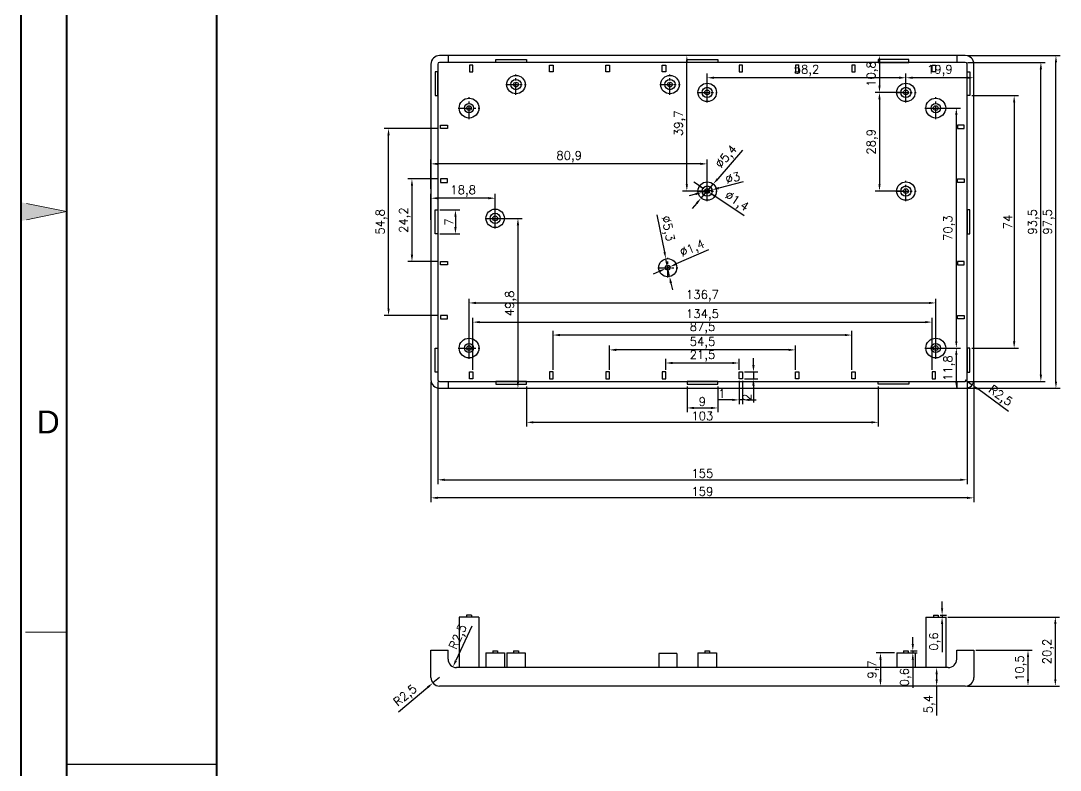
# Model space of a CAD drawing. Header units: millimetres. Extents: x 5795 to 6322, y 609 to 1377.
# Drawn here: x 5795.4 to 6099.9, y 829.2 to 1048.8 of the extents above; entities that cross this region are included whole.
import ezdxf
from ezdxf.enums import TextEntityAlignment as Align

# ---------------------------------------------------------------- set-up
doc = ezdxf.new("R2010")
doc.units = ezdxf.units.MM
doc.linetypes.add('ACAD_ISO10W100', pattern=[18, 12, -3, 0, -3])
doc.linetypes.add('CENTER', pattern=[50.8, 31.75, -6.35, 6.35, -6.35])
for name, color, linetype, lineweight in [('dim', 82, 'Continuous', 9), ('图层1', 7, 'ACAD_ISO10W100', 15), ('图层2', 7, 'Continuous', 30), ('图层4', 7, 'Continuous', 40)]:
    doc.layers.add(name, color=color, linetype=linetype, lineweight=lineweight)
doc.layers.add('尺寸线', color=7, linetype='Continuous')
doc.styles.get("Standard").update_dxf_attribs({"font": 'txt', "bigfont": 'gbcbig.shx'})
doc.styles.add('样式 3', font='arial.ttf', dxfattribs={"height": 3.8})
doc.dimstyles.new('ISO-25', dxfattribs={"dimtxt": 2.5, "dimasz": 2.5, "dimexe": 1.25, "dimexo": 0.625, "dimtad": 1, "dimtxsty": 'Standard', "dimcen": 2.5, "dimadec": 0, "dimazin": 0, "dimtfac": 1, "dimtmove": 0, "dimatfit": 3, "dimfxl": 0, "dimarcsym": 0})

# ---------------------------------------------------------------- blocks, each defined once
blk = doc.blocks.new('*D385')
at = {"layer": 'Defpoints', "color": 0}
for p in [(6072.07, 943.61), (6074.08, 942.13)]:
    blk.add_point(p, dxfattribs=at)
at = {"layer": 'dim', "color": 0, "lineweight": -2}
for p, q in [((6072.07, 943.61), (6074.08, 942.13)), ((6084.7, 934.34), (6075.7, 940.95))]:
    blk.add_line(p, q, dxfattribs=at)
at = {"layer": 'dim', "color": 0}
blk.add_solid([(6075.89, 941.22), (6075.5, 940.68), (6074.08, 942.13)], dxfattribs=at)
at = {"layer": 'dim', "color": 0, "insert": (6082.24, 938.73), "char_height": 2.5, "attachment_point": 5, "rotation": 323.7187}
blk.add_mtext('R2,5', dxfattribs=at)
blk = doc.blocks.new('*D427')
at = {"layer": 'Defpoints', "color": 0}
for p in [(5915.57, 943.61), (6074.57, 943.61), (5915.57, 909.02)]:
    blk.add_point(p, dxfattribs=at)
at = {"layer": 'dim', "color": 0, "lineweight": -2}
for p, q in [((5915.57, 942.99), (5915.57, 907.77)), ((6074.57, 942.99), (6074.57, 907.77)), ((6072.57, 909.02), (5917.57, 909.02))]:
    blk.add_line(p, q, dxfattribs=at)
at = {"layer": 'dim', "color": 0}
for points in [[(5917.57, 909.35), (5917.57, 908.68), (5915.57, 909.02)], [(6072.57, 909.35), (6072.57, 908.68), (6074.57, 909.02)]]:
    blk.add_solid(points, dxfattribs=at)
at = {"layer": 'dim', "color": 0, "insert": (5995.07, 910.89), "char_height": 2.5, "attachment_point": 5}
blk.add_mtext('159', dxfattribs=at)
blk = doc.blocks.new('*D428')
at = {"layer": 'Defpoints', "color": 0}
for p in [(5917.57, 943.61), (6072.57, 943.61), (6072.57, 914.31)]:
    blk.add_point(p, dxfattribs=at)
at = {"layer": 'dim', "color": 0, "lineweight": -2}
for p, q in [((5917.57, 942.99), (5917.57, 913.06)), ((6072.57, 942.99), (6072.57, 913.06)), ((5919.57, 914.31), (6070.57, 914.31))]:
    blk.add_line(p, q, dxfattribs=at)
at = {"layer": 'dim', "color": 0}
for points in [[(5919.57, 914.64), (5919.57, 913.98), (5917.57, 914.31)], [(6070.57, 914.64), (6070.57, 913.98), (6072.57, 914.31)]]:
    blk.add_solid(points, dxfattribs=at)
at = {"layer": 'dim', "color": 0, "insert": (5995.07, 916.18), "char_height": 2.5, "attachment_point": 5}
blk.add_mtext('155', dxfattribs=at)
blk = doc.blocks.new('*D429')
at = {"layer": 'Defpoints', "color": 0}
for p in [(6063.42, 966.13), (5926.72, 952.91), (6063.42, 952.91)]:
    blk.add_point(p, dxfattribs=at)
at = {"layer": 'dim', "color": 0, "lineweight": -2}
for p, q in [((5926.72, 953.54), (5926.72, 967.38)), ((5928.72, 966.13), (6061.42, 966.13)), ((6063.42, 953.54), (6063.42, 967.38))]:
    blk.add_line(p, q, dxfattribs=at)
at = {"layer": 'dim', "color": 0}
for points in [[(5928.72, 966.46), (5928.72, 965.79), (5926.72, 966.13)], [(6061.42, 966.46), (6061.42, 965.79), (6063.42, 966.13)]]:
    blk.add_solid(points, dxfattribs=at)
at = {"layer": 'dim', "color": 0, "insert": (5995.07, 968.21), "char_height": 2.5, "attachment_point": 5}
blk.add_mtext('136,7', dxfattribs=at)
blk = doc.blocks.new('*D430')
at = {"layer": 'Defpoints', "color": 0}
for p in [(5984.32, 948.53), (5984.32, 945.91), (6005.82, 945.91)]:
    blk.add_point(p, dxfattribs=at)
at = {"layer": 'dim', "color": 0, "lineweight": -2}
for p, q in [((5984.32, 946.54), (5984.32, 949.78)), ((6003.82, 948.53), (5986.32, 948.53)), ((6005.82, 946.54), (6005.82, 949.78))]:
    blk.add_line(p, q, dxfattribs=at)
at = {"layer": 'dim', "color": 0}
for points in [[(5986.32, 948.86), (5986.32, 948.2), (5984.32, 948.53)], [(6003.82, 948.86), (6003.82, 948.2), (6005.82, 948.53)]]:
    blk.add_solid(points, dxfattribs=at)
at = {"layer": 'dim', "color": 0, "insert": (5995.07, 950.61), "char_height": 2.5, "attachment_point": 5}
blk.add_mtext('21,5', dxfattribs=at)
blk = doc.blocks.new('*D431')
at = {"layer": 'Defpoints', "color": 0}
for p in [(5967.82, 952.37), (5967.82, 945.91), (6022.32, 945.91)]:
    blk.add_point(p, dxfattribs=at)
at = {"layer": 'dim', "color": 0, "lineweight": -2}
for p, q in [((5967.82, 946.54), (5967.82, 953.62)), ((6022.32, 946.54), (6022.32, 953.62)), ((6020.32, 952.37), (5969.82, 952.37))]:
    blk.add_line(p, q, dxfattribs=at)
at = {"layer": 'dim', "color": 0}
for points in [[(5969.82, 952.7), (5969.82, 952.04), (5967.82, 952.37)], [(6020.32, 952.7), (6020.32, 952.04), (6022.32, 952.37)]]:
    blk.add_solid(points, dxfattribs=at)
at = {"layer": 'dim', "color": 0, "insert": (5995.07, 954.45), "char_height": 2.5, "attachment_point": 5}
blk.add_mtext('54,5', dxfattribs=at)
blk = doc.blocks.new('*D432')
at = {"layer": 'Defpoints', "color": 0}
for p in [(5951.32, 956.72), (5951.32, 945.91), (6038.82, 945.91)]:
    blk.add_point(p, dxfattribs=at)
at = {"layer": 'dim', "color": 0, "lineweight": -2}
for p, q in [((5951.32, 946.54), (5951.32, 957.97)), ((6036.82, 956.72), (5953.32, 956.72)), ((6038.82, 946.54), (6038.82, 957.97))]:
    blk.add_line(p, q, dxfattribs=at)
at = {"layer": 'dim', "color": 0}
for points in [[(5953.32, 957.05), (5953.32, 956.39), (5951.32, 956.72)], [(6036.82, 957.05), (6036.82, 956.39), (6038.82, 956.72)]]:
    blk.add_solid(points, dxfattribs=at)
at = {"layer": 'dim', "color": 0, "insert": (5995.07, 958.8), "char_height": 2.5, "attachment_point": 5}
blk.add_mtext('87,5', dxfattribs=at)
blk = doc.blocks.new('*D433')
at = {"layer": 'Defpoints', "color": 0}
for p in [(6062.32, 960.51), (5927.82, 945.91), (6062.32, 945.91)]:
    blk.add_point(p, dxfattribs=at)
at = {"layer": 'dim', "color": 0, "lineweight": -2}
for p, q in [((5927.82, 946.54), (5927.82, 961.76)), ((5929.82, 960.51), (6060.32, 960.51)), ((6062.32, 946.54), (6062.32, 961.76))]:
    blk.add_line(p, q, dxfattribs=at)
at = {"layer": 'dim', "color": 0}
for points in [[(5929.82, 960.84), (5929.82, 960.18), (5927.82, 960.51)], [(6060.32, 960.84), (6060.32, 960.18), (6062.32, 960.51)]]:
    blk.add_solid(points, dxfattribs=at)
at = {"layer": 'dim', "color": 0, "insert": (5995.07, 962.59), "char_height": 2.5, "attachment_point": 5}
blk.add_mtext('134,5', dxfattribs=at)
blk = doc.blocks.new('*D434')
at = {"layer": 'Defpoints', "color": 0}
for p in [(6006.82, 945.91), (6006.82, 943.91), (6010.02, 943.91)]:
    blk.add_point(p, dxfattribs=at)
at = {"layer": 'dim', "color": 0, "lineweight": -2}
for p, q in [((6010.02, 947.91), (6010.02, 949.91)), ((6007.44, 945.91), (6011.27, 945.91)), ((6007.44, 943.91), (6011.27, 943.91)), ((6010.02, 945.91), (6010.02, 943.91)), ((6010.02, 941.91), (6010.02, 936.99))]:
    blk.add_line(p, q, dxfattribs=at)
at = {"layer": 'dim', "color": 0}
for points in [[(6009.68, 947.91), (6010.35, 947.91), (6010.02, 945.91)], [(6009.68, 941.91), (6010.35, 941.91), (6010.02, 943.91)]]:
    blk.add_solid(points, dxfattribs=at)
at = {"layer": 'dim', "color": 0, "insert": (6008.14, 938.45), "char_height": 2.5, "attachment_point": 5, "rotation": 90}
blk.add_mtext('2', dxfattribs=at)
blk = doc.blocks.new('*D435')
at = {"layer": 'Defpoints', "color": 0}
for p in [(6005.82, 943.91), (6006.82, 943.91), (6005.82, 937.72)]:
    blk.add_point(p, dxfattribs=at)
at = {"layer": 'dim', "color": 0, "lineweight": -2}
for p, q in [((6005.82, 943.29), (6005.82, 936.47)), ((6006.82, 943.29), (6006.82, 936.47)), ((6003.82, 937.72), (5999.73, 937.72)), ((6006.82, 937.72), (6005.82, 937.72)), ((6008.82, 937.72), (6010.82, 937.72))]:
    blk.add_line(p, q, dxfattribs=at)
at = {"layer": 'dim', "color": 0}
for points in [[(6003.82, 938.05), (6003.82, 937.39), (6005.82, 937.72)], [(6008.82, 938.05), (6008.82, 937.39), (6006.82, 937.72)]]:
    blk.add_solid(points, dxfattribs=at)
at = {"layer": 'dim', "color": 0, "insert": (6000.78, 939.6), "char_height": 2.5, "attachment_point": 5}
blk.add_mtext('1', dxfattribs=at)
blk = doc.blocks.new('*D436')
at = {"layer": 'Defpoints', "color": 0}
for p in [(5990.57, 942.31), (5999.57, 942.31), (5999.57, 935.36)]:
    blk.add_point(p, dxfattribs=at)
at = {"layer": 'dim', "color": 0, "lineweight": -2}
for p, q in [((5990.57, 941.69), (5990.57, 934.11)), ((5999.57, 941.69), (5999.57, 934.11)), ((5992.57, 935.36), (5997.57, 935.36))]:
    blk.add_line(p, q, dxfattribs=at)
at = {"layer": 'dim', "color": 0}
for points in [[(5992.57, 935.69), (5992.57, 935.02), (5990.57, 935.36)], [(5997.57, 935.69), (5997.57, 935.02), (5999.57, 935.36)]]:
    blk.add_solid(points, dxfattribs=at)
at = {"layer": 'dim', "color": 0, "insert": (5995.07, 937.23), "char_height": 2.5, "attachment_point": 5}
blk.add_mtext('9', dxfattribs=at)
blk = doc.blocks.new('*D437')
at = {"layer": 'Defpoints', "color": 0}
for p in [(5943.57, 942.31), (6046.57, 942.31), (6046.57, 931.15)]:
    blk.add_point(p, dxfattribs=at)
at = {"layer": 'dim', "color": 0, "lineweight": -2}
for p, q in [((5943.57, 941.69), (5943.57, 929.9)), ((6046.57, 941.69), (6046.57, 929.9)), ((5945.57, 931.15), (6044.57, 931.15))]:
    blk.add_line(p, q, dxfattribs=at)
at = {"layer": 'dim', "color": 0}
for points in [[(5945.57, 931.48), (5945.57, 930.82), (5943.57, 931.15)], [(6044.57, 931.48), (6044.57, 930.82), (6046.57, 931.15)]]:
    blk.add_solid(points, dxfattribs=at)
at = {"layer": 'dim', "color": 0, "insert": (5995.07, 933.02), "char_height": 2.5, "attachment_point": 5}
blk.add_mtext('103', dxfattribs=at)
blk = doc.blocks.new('*D438')
at = {"layer": 'Defpoints', "color": 0}
for p in [(5998.23, 1000.96), (5994.71, 996.87)]:
    blk.add_point(p, dxfattribs=at)
at = {"layer": 'dim', "color": 0, "lineweight": -2}
for p, q in [((6006.83, 1010.93), (5999.54, 1002.47)), ((5994.71, 996.87), (5998.23, 1000.96)), ((5993.4, 995.35), (5992.09, 993.84))]:
    blk.add_line(p, q, dxfattribs=at)
at = {"layer": 'dim', "color": 0}
for points in [[(5999.28, 1002.69), (5999.79, 1002.25), (5998.23, 1000.96)], [(5993.15, 995.57), (5993.65, 995.13), (5994.71, 996.87)]]:
    blk.add_solid(points, dxfattribs=at)
at = {"layer": 'dim', "color": 0, "insert": (6002.26, 1008.82), "char_height": 2.5, "attachment_point": 5, "rotation": 49.2327}
blk.add_mtext('∅5,4', dxfattribs=at)
blk = doc.blocks.new('*D439')
at = {"layer": 'Defpoints', "color": 0}
for p in [(5997.92, 999.29), (5995.02, 998.54)]:
    blk.add_point(p, dxfattribs=at)
at = {"layer": 'dim', "color": 0, "lineweight": -2}
for p, q in [((6007.04, 1001.64), (5999.86, 999.79)), ((5995.02, 998.54), (5997.92, 999.29)), ((5993.08, 998.04), (5991.14, 997.54))]:
    blk.add_line(p, q, dxfattribs=at)
at = {"layer": 'dim', "color": 0}
for points in [[(5999.77, 1000.11), (5999.94, 999.46), (5997.92, 999.29)], [(5993, 998.36), (5993.16, 997.71), (5995.02, 998.54)]]:
    blk.add_solid(points, dxfattribs=at)
at = {"layer": 'dim', "color": 0, "insert": (6003.95, 1002.78), "char_height": 2.5, "attachment_point": 5, "rotation": 14.4853}
blk.add_mtext('∅3', dxfattribs=at)
blk = doc.blocks.new('*D440')
at = {"layer": 'Defpoints', "color": 0}
for p in [(5995.89, 999.3), (5997.05, 998.52)]:
    blk.add_point(p, dxfattribs=at)
at = {"layer": 'dim', "color": 0, "lineweight": -2}
for p, q in [((5994.22, 1000.41), (5992.56, 1001.52)), ((5995.89, 999.3), (5997.05, 998.52)), ((6007.32, 991.69), (5998.72, 997.41))]:
    blk.add_line(p, q, dxfattribs=at)
at = {"layer": 'dim', "color": 0}
for points in [[(5994.41, 1000.68), (5994.04, 1000.13), (5995.89, 999.3)], [(5998.9, 997.69), (5998.53, 997.14), (5997.05, 998.52)]]:
    blk.add_solid(points, dxfattribs=at)
at = {"layer": 'dim', "color": 0, "insert": (6005, 995.73), "char_height": 2.5, "attachment_point": 5, "rotation": 326.3405}
blk.add_mtext('∅1,4', dxfattribs=at)
blk = doc.blocks.new('*D441')
at = {"layer": 'Defpoints', "color": 0}
for p in [(5984.38, 979.06), (5985.45, 973.87)]:
    blk.add_point(p, dxfattribs=at)
at = {"layer": 'dim', "color": 0, "lineweight": -2}
for p, q in [((5981.72, 991.95), (5983.98, 981.01)), ((5985.45, 973.87), (5984.38, 979.06)), ((5985.86, 971.91), (5986.26, 969.95))]:
    blk.add_line(p, q, dxfattribs=at)
at = {"layer": 'dim', "color": 0}
for points in [[(5984.3, 981.08), (5983.65, 980.95), (5984.38, 979.06)], [(5986.19, 971.97), (5985.53, 971.84), (5985.45, 973.87)]]:
    blk.add_solid(points, dxfattribs=at)
at = {"layer": 'dim', "color": 0, "insert": (5984.69, 987.88), "char_height": 2.5, "attachment_point": 5, "rotation": 281.67}
blk.add_mtext('∅5,3', dxfattribs=at)
blk = doc.blocks.new('*D442')
at = {"layer": 'Defpoints', "color": 0}
for p in [(5984.28, 976.18), (5985.56, 976.74)]:
    blk.add_point(p, dxfattribs=at)
at = {"layer": 'dim', "color": 0, "lineweight": -2}
for p, q in [((5996.87, 981.66), (5987.39, 977.54)), ((5982.44, 975.38), (5980.61, 974.58)), ((5984.28, 976.18), (5985.56, 976.74))]:
    blk.add_line(p, q, dxfattribs=at)
at = {"layer": 'dim', "color": 0}
for points in [[(5987.26, 977.84), (5987.53, 977.23), (5985.56, 976.74)], [(5982.31, 975.69), (5982.58, 975.08), (5984.28, 976.18)]]:
    blk.add_solid(points, dxfattribs=at)
at = {"layer": 'dim', "color": 0, "insert": (5992.22, 981.91), "char_height": 2.5, "attachment_point": 5, "rotation": 23.5299}
blk.add_mtext('∅1,4', dxfattribs=at)
blk = doc.blocks.new('*D443')
at = {"layer": 'Defpoints', "color": 0}
for p in [(6063.42, 952.91), (6069.44, 952.91), (6063.42, 941.11)]:
    blk.add_point(p, dxfattribs=at)
at = {"layer": 'dim', "color": 0, "lineweight": -2}
for p, q in [((6064.04, 952.91), (6070.69, 952.91)), ((6069.44, 943.11), (6069.44, 950.91)), ((6064.04, 941.11), (6070.69, 941.11))]:
    blk.add_line(p, q, dxfattribs=at)
at = {"layer": 'dim', "color": 0}
for points in [[(6069.1, 950.91), (6069.77, 950.91), (6069.44, 952.91)], [(6069.1, 943.11), (6069.77, 943.11), (6069.44, 941.11)]]:
    blk.add_solid(points, dxfattribs=at)
at = {"layer": 'dim', "color": 0, "insert": (6067.35, 947.01), "char_height": 2.5, "attachment_point": 5, "rotation": 90}
blk.add_mtext('11,8', dxfattribs=at)
blk = doc.blocks.new('*D444')
at = {"layer": 'Defpoints', "color": 0}
for p in [(6063.42, 1023.21), (6069.44, 1023.21), (6063.42, 952.91)]:
    blk.add_point(p, dxfattribs=at)
at = {"layer": 'dim', "color": 0, "lineweight": -2}
for p, q in [((6064.04, 1023.21), (6070.69, 1023.21)), ((6069.44, 954.91), (6069.44, 1021.21)), ((6064.04, 952.91), (6070.69, 952.91))]:
    blk.add_line(p, q, dxfattribs=at)
at = {"layer": 'dim', "color": 0}
for points in [[(6069.1, 1021.21), (6069.77, 1021.21), (6069.44, 1023.21)], [(6069.1, 954.91), (6069.77, 954.91), (6069.44, 952.91)]]:
    blk.add_solid(points, dxfattribs=at)
at = {"layer": 'dim', "color": 0, "insert": (6067.35, 988.06), "char_height": 2.5, "attachment_point": 5, "rotation": 90}
blk.add_mtext('70,3', dxfattribs=at)
blk = doc.blocks.new('*D445')
at = {"layer": 'Defpoints', "color": 0}
for p in [(6072.1, 1038.61), (6098.61, 1038.61), (6070.69, 941.11)]:
    blk.add_point(p, dxfattribs=at)
at = {"layer": 'dim', "color": 0, "lineweight": -2}
for p, q in [((6072.73, 1038.61), (6099.86, 1038.61)), ((6098.61, 943.11), (6098.61, 1036.61)), ((6071.31, 941.11), (6099.86, 941.11))]:
    blk.add_line(p, q, dxfattribs=at)
at = {"layer": 'dim', "color": 0}
for points in [[(6098.28, 1036.61), (6098.95, 1036.61), (6098.61, 1038.61)], [(6098.28, 943.11), (6098.95, 943.11), (6098.61, 941.11)]]:
    blk.add_solid(points, dxfattribs=at)
at = {"layer": 'dim', "color": 0, "insert": (6096.53, 989.86), "char_height": 2.5, "attachment_point": 5, "rotation": 90}
blk.add_mtext('97,5', dxfattribs=at)
blk = doc.blocks.new('*D446')
at = {"layer": 'Defpoints', "color": 0}
for p in [(6072.07, 1036.61), (6094.2, 1036.61), (6072.07, 943.11)]:
    blk.add_point(p, dxfattribs=at)
at = {"layer": 'dim', "color": 0, "lineweight": -2}
for p, q in [((6072.69, 1036.61), (6095.45, 1036.61)), ((6094.2, 945.11), (6094.2, 1034.61)), ((6072.69, 943.11), (6095.45, 943.11))]:
    blk.add_line(p, q, dxfattribs=at)
at = {"layer": 'dim', "color": 0}
for points in [[(6093.86, 1034.61), (6094.53, 1034.61), (6094.2, 1036.61)], [(6093.86, 945.11), (6094.53, 945.11), (6094.2, 943.11)]]:
    blk.add_solid(points, dxfattribs=at)
at = {"layer": 'dim', "color": 0, "insert": (6092.11, 989.86), "char_height": 2.5, "attachment_point": 5, "rotation": 90}
blk.add_mtext('93,5', dxfattribs=at)
blk = doc.blocks.new('*D447')
at = {"layer": 'Defpoints', "color": 0}
for p in [(6073.37, 1026.86), (6073.37, 952.86), (6086.37, 952.86)]:
    blk.add_point(p, dxfattribs=at)
at = {"layer": 'dim', "color": 0, "lineweight": -2}
for p, q in [((6073.99, 1026.86), (6087.62, 1026.86)), ((6086.37, 1024.86), (6086.37, 954.86)), ((6073.99, 952.86), (6087.62, 952.86))]:
    blk.add_line(p, q, dxfattribs=at)
at = {"layer": 'dim', "color": 0}
for points in [[(6086.04, 1024.86), (6086.71, 1024.86), (6086.37, 1026.86)], [(6086.04, 954.86), (6086.71, 954.86), (6086.37, 952.86)]]:
    blk.add_solid(points, dxfattribs=at)
at = {"layer": 'dim', "color": 0, "insert": (6084.5, 989.86), "char_height": 2.5, "attachment_point": 5, "rotation": 90}
blk.add_mtext('74', dxfattribs=at)
blk = doc.blocks.new('*D448')
at = {"layer": 'Defpoints', "color": 0}
for p in [(5903.14, 1017.26), (5918.37, 1017.26), (5918.37, 962.46)]:
    blk.add_point(p, dxfattribs=at)
at = {"layer": 'dim', "color": 0, "lineweight": -2}
for p, q in [((5917.74, 1017.26), (5901.89, 1017.26)), ((5903.14, 964.46), (5903.14, 1015.26)), ((5917.74, 962.46), (5901.89, 962.46))]:
    blk.add_line(p, q, dxfattribs=at)
at = {"layer": 'dim', "color": 0}
for points in [[(5902.81, 1015.26), (5903.47, 1015.26), (5903.14, 1017.26)], [(5902.81, 964.46), (5903.47, 964.46), (5903.14, 962.46)]]:
    blk.add_solid(points, dxfattribs=at)
at = {"layer": 'dim', "color": 0, "insert": (5901.06, 989.86), "char_height": 2.5, "attachment_point": 5, "rotation": 90}
blk.add_mtext('54,8', dxfattribs=at)
blk = doc.blocks.new('*D449')
at = {"layer": 'Defpoints', "color": 0}
for p in [(5918.37, 1002.46), (5910, 978.26), (5918.37, 978.26)]:
    blk.add_point(p, dxfattribs=at)
at = {"layer": 'dim', "color": 0, "lineweight": -2}
for p, q in [((5917.74, 1002.46), (5908.75, 1002.46)), ((5910, 1000.46), (5910, 980.26)), ((5917.74, 978.26), (5908.75, 978.26))]:
    blk.add_line(p, q, dxfattribs=at)
at = {"layer": 'dim', "color": 0}
for points in [[(5909.66, 1000.46), (5910.33, 1000.46), (5910, 1002.46)], [(5909.66, 980.26), (5910.33, 980.26), (5910, 978.26)]]:
    blk.add_solid(points, dxfattribs=at)
at = {"layer": 'dim', "color": 0, "insert": (5907.91, 990.36), "char_height": 2.5, "attachment_point": 5, "rotation": 90}
blk.add_mtext('24,2', dxfattribs=at)
blk = doc.blocks.new('*D450')
at = {"layer": 'Defpoints', "color": 0}
for p in [(5917.57, 993.36), (5917.57, 986.36), (5922.73, 986.36)]:
    blk.add_point(p, dxfattribs=at)
at = {"layer": 'dim', "color": 0, "lineweight": -2}
for p, q in [((5918.19, 993.36), (5923.98, 993.36)), ((5922.73, 991.36), (5922.73, 988.36)), ((5918.19, 986.36), (5923.98, 986.36))]:
    blk.add_line(p, q, dxfattribs=at)
at = {"layer": 'dim', "color": 0}
for points in [[(5922.4, 991.36), (5923.07, 991.36), (5922.73, 993.36)], [(5922.4, 988.36), (5923.07, 988.36), (5922.73, 986.36)]]:
    blk.add_solid(points, dxfattribs=at)
at = {"layer": 'dim', "color": 0, "insert": (5920.86, 989.86), "char_height": 2.5, "attachment_point": 5, "rotation": 90}
blk.add_mtext('7', dxfattribs=at)
blk = doc.blocks.new('*D451')
at = {"layer": 'Defpoints', "color": 0}
for p in [(5915.57, 996.81), (5915.57, 989.86), (5934.37, 990.91)]:
    blk.add_point(p, dxfattribs=at)
at = {"layer": 'dim', "color": 0, "lineweight": -2}
for p, q in [((5915.57, 990.49), (5915.57, 998.06)), ((5932.37, 996.81), (5917.57, 996.81)), ((5934.37, 991.54), (5934.37, 998.06))]:
    blk.add_line(p, q, dxfattribs=at)
at = {"layer": 'dim', "color": 0}
for points in [[(5917.57, 997.15), (5917.57, 996.48), (5915.57, 996.81)], [(5932.37, 997.15), (5932.37, 996.48), (5934.37, 996.81)]]:
    blk.add_solid(points, dxfattribs=at)
at = {"layer": 'dim', "color": 0, "insert": (5924.97, 998.9), "char_height": 2.5, "attachment_point": 5}
blk.add_mtext('18,8', dxfattribs=at)
blk = doc.blocks.new('*D452')
at = {"layer": 'Defpoints', "color": 0}
for p in [(5934.37, 990.91), (5934.37, 941.11), (5941.04, 941.11)]:
    blk.add_point(p, dxfattribs=at)
at = {"layer": 'dim', "color": 0, "lineweight": -2}
for p, q in [((5934.99, 990.91), (5942.29, 990.91)), ((5941.04, 988.91), (5941.04, 943.11)), ((5934.99, 941.11), (5942.29, 941.11))]:
    blk.add_line(p, q, dxfattribs=at)
at = {"layer": 'dim', "color": 0}
for points in [[(5940.71, 988.91), (5941.38, 988.91), (5941.04, 990.91)], [(5940.71, 943.11), (5941.38, 943.11), (5941.04, 941.11)]]:
    blk.add_solid(points, dxfattribs=at)
at = {"layer": 'dim', "color": 0, "insert": (5938.96, 966.01), "char_height": 2.5, "attachment_point": 5, "rotation": 90}
blk.add_mtext('49,8', dxfattribs=at)
blk = doc.blocks.new('*D453')
at = {"layer": 'Defpoints', "color": 0}
for p in [(6054.67, 1032.11), (6054.67, 1027.81), (6074.57, 1026.86)]:
    blk.add_point(p, dxfattribs=at)
at = {"layer": 'dim', "color": 0, "lineweight": -2}
for p, q in [((6054.67, 1028.44), (6054.67, 1033.36)), ((6072.57, 1032.11), (6056.67, 1032.11)), ((6074.57, 1027.49), (6074.57, 1033.36))]:
    blk.add_line(p, q, dxfattribs=at)
at = {"layer": 'dim', "color": 0}
for points in [[(6056.67, 1032.45), (6056.67, 1031.78), (6054.67, 1032.11)], [(6072.57, 1032.45), (6072.57, 1031.78), (6074.57, 1032.11)]]:
    blk.add_solid(points, dxfattribs=at)
at = {"layer": 'dim', "color": 0, "insert": (6064.62, 1034.2), "char_height": 2.5, "attachment_point": 5}
blk.add_mtext('19,9', dxfattribs=at)
blk = doc.blocks.new('*D454')
at = {"layer": 'Defpoints', "color": 0}
for p in [(5996.47, 1032.11), (5996.47, 1027.81), (6054.67, 1027.81)]:
    blk.add_point(p, dxfattribs=at)
at = {"layer": 'dim', "color": 0, "lineweight": -2}
for p, q in [((5996.47, 1028.44), (5996.47, 1033.36)), ((6052.67, 1032.11), (5998.47, 1032.11)), ((6054.67, 1028.44), (6054.67, 1033.36))]:
    blk.add_line(p, q, dxfattribs=at)
at = {"layer": 'dim', "color": 0}
for points in [[(5998.47, 1032.45), (5998.47, 1031.78), (5996.47, 1032.11)], [(6052.67, 1032.45), (6052.67, 1031.78), (6054.67, 1032.11)]]:
    blk.add_solid(points, dxfattribs=at)
at = {"layer": 'dim', "color": 0, "insert": (6025.57, 1034.2), "char_height": 2.5, "attachment_point": 5}
blk.add_mtext('58,2', dxfattribs=at)
blk = doc.blocks.new('*D455')
at = {"layer": 'Defpoints', "color": 0}
for p in [(6054.67, 1038.61), (6046.93, 1027.81), (6054.67, 1027.81)]:
    blk.add_point(p, dxfattribs=at)
at = {"layer": 'dim', "color": 0, "lineweight": -2}
for p, q in [((6054.04, 1038.61), (6045.68, 1038.61)), ((6046.93, 1036.61), (6046.93, 1029.81)), ((6054.04, 1027.81), (6045.68, 1027.81))]:
    blk.add_line(p, q, dxfattribs=at)
at = {"layer": 'dim', "color": 0}
for points in [[(6046.6, 1036.61), (6047.26, 1036.61), (6046.93, 1038.61)], [(6046.6, 1029.81), (6047.26, 1029.81), (6046.93, 1027.81)]]:
    blk.add_solid(points, dxfattribs=at)
at = {"layer": 'dim', "color": 0, "insert": (6044.85, 1033.21), "char_height": 2.5, "attachment_point": 5, "rotation": 90}
blk.add_mtext('10,8', dxfattribs=at)
blk = doc.blocks.new('*D456')
at = {"layer": 'Defpoints', "color": 0}
for p in [(6054.67, 1027.81), (6046.93, 998.91), (6054.67, 998.91)]:
    blk.add_point(p, dxfattribs=at)
at = {"layer": 'dim', "color": 0, "lineweight": -2}
for p, q in [((6054.04, 1027.81), (6045.68, 1027.81)), ((6046.93, 1025.81), (6046.93, 1000.91)), ((6054.04, 998.91), (6045.68, 998.91))]:
    blk.add_line(p, q, dxfattribs=at)
at = {"layer": 'dim', "color": 0}
for points in [[(6046.6, 1025.81), (6047.26, 1025.81), (6046.93, 1027.81)], [(6046.6, 1000.91), (6047.26, 1000.91), (6046.93, 998.91)]]:
    blk.add_solid(points, dxfattribs=at)
at = {"layer": 'dim', "color": 0, "insert": (6044.85, 1013.36), "char_height": 2.5, "attachment_point": 5, "rotation": 90}
blk.add_mtext('28,9', dxfattribs=at)
blk = doc.blocks.new('*D457')
at = {"layer": 'Defpoints', "color": 0}
for p in [(5915.57, 1006.88), (5915.57, 998.91), (5996.47, 998.91)]:
    blk.add_point(p, dxfattribs=at)
at = {"layer": 'dim', "color": 0, "lineweight": -2}
for p, q in [((5915.57, 999.54), (5915.57, 1008.13)), ((5996.47, 999.54), (5996.47, 1008.13)), ((5994.47, 1006.88), (5917.57, 1006.88))]:
    blk.add_line(p, q, dxfattribs=at)
at = {"layer": 'dim', "color": 0}
for points in [[(5917.57, 1007.21), (5917.57, 1006.54), (5915.57, 1006.88)], [(5994.47, 1007.21), (5994.47, 1006.54), (5996.47, 1006.88)]]:
    blk.add_solid(points, dxfattribs=at)
at = {"layer": 'dim', "color": 0, "insert": (5956.02, 1008.96), "char_height": 2.5, "attachment_point": 5}
blk.add_mtext('80,9', dxfattribs=at)
blk = doc.blocks.new('*D458')
at = {"layer": 'Defpoints', "color": 0}
for p in [(5990.51, 1038.61), (5996.47, 1038.61), (5996.47, 998.91)]:
    blk.add_point(p, dxfattribs=at)
at = {"layer": 'dim', "color": 0, "lineweight": -2}
for p, q in [((5995.84, 1038.61), (5989.26, 1038.61)), ((5990.51, 1000.91), (5990.51, 1036.61)), ((5995.84, 998.91), (5989.26, 998.91))]:
    blk.add_line(p, q, dxfattribs=at)
at = {"layer": 'dim', "color": 0}
for points in [[(5990.18, 1036.61), (5990.84, 1036.61), (5990.51, 1038.61)], [(5990.18, 1000.91), (5990.84, 1000.91), (5990.51, 998.91)]]:
    blk.add_solid(points, dxfattribs=at)
at = {"layer": 'dim', "color": 0, "insert": (5988.43, 1018.76), "char_height": 2.5, "attachment_point": 5, "rotation": 90}
blk.add_mtext('39,7', dxfattribs=at)
blk = doc.blocks.new('*D459')
at = {"layer": 'Defpoints', "color": 0}
for p in [(6074.57, 864.38), (6090.43, 864.38), (6072.07, 853.88)]:
    blk.add_point(p, dxfattribs=at)
at = {"layer": 'dim', "color": 0, "lineweight": -2}
for p, q in [((6075.19, 864.38), (6091.68, 864.38)), ((6090.43, 855.88), (6090.43, 862.38)), ((6072.69, 853.88), (6091.68, 853.88))]:
    blk.add_line(p, q, dxfattribs=at)
at = {"layer": 'dim', "color": 0}
for points in [[(6090.1, 862.38), (6090.76, 862.38), (6090.43, 864.38)], [(6090.1, 855.88), (6090.76, 855.88), (6090.43, 853.88)]]:
    blk.add_solid(points, dxfattribs=at)
at = {"layer": 'dim', "color": 0, "insert": (6088.35, 859.13), "char_height": 2.5, "attachment_point": 5, "rotation": 90}
blk.add_mtext('10,5', dxfattribs=at)
blk = doc.blocks.new('*D460')
at = {"layer": 'Defpoints', "color": 0}
for p in [(6067.07, 859.28), (6063.67, 853.88), (6067.07, 853.88)]:
    blk.add_point(p, dxfattribs=at)
at = {"layer": 'dim', "color": 0, "lineweight": -2}
for p, q in [((6066.44, 859.28), (6062.42, 859.28)), ((6063.67, 857.28), (6063.67, 855.88)), ((6066.44, 853.88), (6062.42, 853.88)), ((6063.67, 853.88), (6063.67, 845.21))]:
    blk.add_line(p, q, dxfattribs=at)
at = {"layer": 'dim', "color": 0}
for points in [[(6063.34, 857.28), (6064.01, 857.28), (6063.67, 859.28)], [(6063.34, 855.88), (6064.01, 855.88), (6063.67, 853.88)]]:
    blk.add_solid(points, dxfattribs=at)
at = {"layer": 'dim', "color": 0, "insert": (6061.59, 848.55), "char_height": 2.5, "attachment_point": 5, "rotation": 90}
blk.add_mtext('5,4', dxfattribs=at)
blk = doc.blocks.new('*D461')
at = {"layer": 'Defpoints', "color": 0}
for p in [(6066.32, 874.08), (6072.07, 853.88), (6098.43, 853.88)]:
    blk.add_point(p, dxfattribs=at)
at = {"layer": 'dim', "color": 0, "lineweight": -2}
for p, q in [((6066.94, 874.08), (6099.68, 874.08)), ((6098.43, 872.08), (6098.43, 855.88)), ((6072.69, 853.88), (6099.68, 853.88))]:
    blk.add_line(p, q, dxfattribs=at)
at = {"layer": 'dim', "color": 0}
for points in [[(6098.1, 872.08), (6098.77, 872.08), (6098.43, 874.08)], [(6098.1, 855.88), (6098.77, 855.88), (6098.43, 853.88)]]:
    blk.add_solid(points, dxfattribs=at)
at = {"layer": 'dim', "color": 0, "insert": (6096.35, 863.98), "char_height": 2.5, "attachment_point": 5, "rotation": 90}
blk.add_mtext('20,2', dxfattribs=at)
blk = doc.blocks.new('*D462')
at = {"layer": 'Defpoints', "color": 0}
for p in [(6051.97, 863.58), (6047.22, 853.88), (6051.97, 853.88)]:
    blk.add_point(p, dxfattribs=at)
at = {"layer": 'dim', "color": 0, "lineweight": -2}
for p, q in [((6051.34, 863.58), (6045.97, 863.58)), ((6047.22, 861.58), (6047.22, 855.88)), ((6051.34, 853.88), (6045.97, 853.88))]:
    blk.add_line(p, q, dxfattribs=at)
at = {"layer": 'dim', "color": 0}
for points in [[(6046.88, 861.58), (6047.55, 861.58), (6047.22, 863.58)], [(6046.88, 855.88), (6047.55, 855.88), (6047.22, 853.88)]]:
    blk.add_solid(points, dxfattribs=at)
at = {"layer": 'dim', "color": 0, "insert": (6045.13, 858.73), "char_height": 2.5, "attachment_point": 5, "rotation": 90}
blk.add_mtext('9,7', dxfattribs=at)
blk = doc.blocks.new('*D463')
at = {"layer": 'Defpoints', "color": 0}
for p in [(6055.37, 864.18), (6055.37, 863.58), (6056.69, 863.58)]:
    blk.add_point(p, dxfattribs=at)
at = {"layer": 'dim', "color": 0, "lineweight": -2}
for p, q in [((6056.69, 866.18), (6056.69, 868.18)), ((6055.99, 864.18), (6057.94, 864.18)), ((6055.99, 863.58), (6057.94, 863.58)), ((6056.69, 864.18), (6056.69, 863.58)), ((6056.69, 861.58), (6056.69, 853.33))]:
    blk.add_line(p, q, dxfattribs=at)
at = {"layer": 'dim', "color": 0}
for points in [[(6056.36, 866.18), (6057.02, 866.18), (6056.69, 864.18)], [(6056.36, 861.58), (6057.02, 861.58), (6056.69, 863.58)]]:
    blk.add_solid(points, dxfattribs=at)
at = {"layer": 'dim', "color": 0, "insert": (6054.61, 856.46), "char_height": 2.5, "attachment_point": 5, "rotation": 90}
blk.add_mtext('0,6', dxfattribs=at)
blk = doc.blocks.new('*D464')
at = {"layer": 'Defpoints', "color": 0}
for p in [(6064.12, 874.68), (6064.12, 874.08), (6065.27, 874.08)]:
    blk.add_point(p, dxfattribs=at)
at = {"layer": 'dim', "color": 0, "lineweight": -2}
for p, q in [((6065.27, 876.68), (6065.27, 878.68)), ((6064.74, 874.68), (6066.52, 874.68)), ((6064.74, 874.08), (6066.52, 874.08)), ((6065.27, 874.68), (6065.27, 874.08)), ((6065.27, 872.08), (6065.27, 863.83))]:
    blk.add_line(p, q, dxfattribs=at)
at = {"layer": 'dim', "color": 0}
for points in [[(6064.94, 876.68), (6065.6, 876.68), (6065.27, 874.68)], [(6064.94, 872.08), (6065.6, 872.08), (6065.27, 874.08)]]:
    blk.add_solid(points, dxfattribs=at)
at = {"layer": 'dim', "color": 0, "insert": (6063.19, 866.96), "char_height": 2.5, "attachment_point": 5, "rotation": 90}
blk.add_mtext('0,6', dxfattribs=at)
blk = doc.blocks.new('*D465')
at = {"layer": 'Defpoints', "color": 0}
for p in [(5923.07, 861.78), (5922.02, 859.51)]:
    blk.add_point(p, dxfattribs=at)
at = {"layer": 'dim', "color": 0, "lineweight": -2}
blk.add_line((5927.55, 871.46), (5922.86, 861.33), dxfattribs=at)
at = {"layer": 'dim', "color": 0}
blk.add_solid([(5922.56, 861.47), (5923.16, 861.19), (5922.02, 859.51)], dxfattribs=at)
at = {"layer": 'dim', "color": 0, "insert": (5923.74, 868.18), "char_height": 2.5, "attachment_point": 5, "rotation": 65.1306}
blk.add_mtext('R2,5', dxfattribs=at)
blk = doc.blocks.new('*D466')
at = {"layer": 'Defpoints', "color": 0}
for p in [(5918.07, 856.38), (5916.14, 854.78)]:
    blk.add_point(p, dxfattribs=at)
at = {"layer": 'dim', "color": 0, "lineweight": -2}
for p, q in [((5918.07, 856.38), (5916.14, 854.78)), ((5906.02, 846.37), (5914.61, 853.51))]:
    blk.add_line(p, q, dxfattribs=at)
at = {"layer": 'dim', "color": 0}
blk.add_solid([(5914.39, 853.76), (5914.82, 853.25), (5916.14, 854.78)], dxfattribs=at)
at = {"layer": 'dim', "color": 0, "insert": (5908.21, 850.9), "char_height": 2.5, "attachment_point": 5, "rotation": 39.7057}
blk.add_mtext('R2,5', dxfattribs=at)

msp = doc.modelspace()

# ---------------------------------------------------------------- hatches: boundary and pattern name
at = {"layer": '图层1'}
msp.add_hatch(color=0, dxfattribs=at).paths.add_polyline_path([(5808.827, 992.883), (5795.43, 995.641), (5795.43, 990.126)])

# ---------------------------------------------------------------- linework, layer by layer
for p, q in [((6072.068, 1038.611), (5918.068, 1038.611)), ((5920.568, 1038.611), (5920.568, 1036.611)), ((6069.568, 1038.611), (6069.568, 1036.611)), ((5915.568, 1036.111), (5915.568, 943.611)), ((5917.568, 1036.111), (5917.568, 943.611)), ((6072.068, 1036.611), (5918.068, 1036.611)), ((6072.568, 943.611), (6072.568, 1036.111)), ((6074.568, 943.611), (6074.568, 1036.111)), ((5918.068, 943.111), (6072.068, 943.111)), ((5918.068, 941.111), (6072.068, 941.111)), ((5920.568, 943.111), (5920.568, 941.111)), ((6069.568, 943.111), (6069.568, 941.111)), ((5929.618, 874.08), (5923.818, 874.08)), ((5923.818, 874.08), (5923.818, 859.28)), ((5927.418, 874.68), (5926.018, 874.68)), ((5926.018, 874.68), (5926.018, 874.08)), ((5927.418, 874.68), (5927.418, 874.08)), ((5929.618, 874.08), (5929.618, 859.28)), ((6060.518, 874.08), (6066.318, 874.08)), ((6060.518, 874.08), (6060.518, 859.28)), ((6062.718, 874.68), (6064.118, 874.68)), ((6062.718, 874.68), (6062.718, 874.08)), ((6064.118, 874.68), (6064.118, 874.08)), ((6066.318, 874.08), (6066.318, 859.28)), ((5915.568, 856.38), (5915.568, 864.38)), ((5915.568, 864.38), (5920.568, 864.38)), ((5920.568, 861.78), (5920.568, 864.38)), ((5931.668, 863.58), (5937.068, 863.58)), ((5931.668, 863.58), (5931.668, 859.28)), ((5933.668, 864.18), (5935.068, 864.18)), ((5933.668, 864.18), (5933.668, 863.58)), ((5935.068, 864.18), (5935.068, 863.58)), ((5937.068, 863.58), (5937.068, 859.28)), ((5937.768, 863.58), (5943.168, 863.58)), ((5937.768, 863.58), (5937.768, 859.28)), ((5939.768, 864.18), (5941.168, 864.18)), ((5939.768, 864.18), (5939.768, 863.58)), ((5941.168, 864.18), (5941.168, 863.58)), ((5943.168, 863.58), (5943.168, 859.28)), ((5982.268, 863.38), (5982.268, 859.28)), ((5987.568, 863.38), (5982.268, 863.38)), ((5987.568, 863.38), (5987.568, 859.28)), ((5993.768, 863.58), (5999.168, 863.58)), ((5993.768, 863.58), (5993.768, 859.28)), ((5995.768, 864.18), (5997.168, 864.18)), ((5995.768, 864.18), (5995.768, 863.58)), ((5997.168, 864.18), (5997.168, 863.58)), ((5999.168, 863.58), (5999.168, 859.28)), ((6051.968, 863.58), (6057.368, 863.58)), ((6051.968, 863.58), (6051.968, 859.28)), ((6053.968, 864.18), (6055.368, 864.18)), ((6053.968, 864.18), (6053.968, 863.58)), ((6055.368, 864.18), (6055.368, 863.58)), ((6057.368, 863.58), (6057.368, 859.28)), ((6069.568, 861.78), (6069.568, 864.38)), ((6069.568, 864.38), (6074.568, 864.38)), ((6074.568, 864.38), (6074.568, 856.38)), ((6067.068, 859.28), (5923.068, 859.28)), ((6072.068, 853.88), (5918.068, 853.88))]:
    msp.add_line(p, q)
at = {"color": 1, "linetype": 'CENTER', "ltscale": 0.108}
for p, q in [((5940.468, 1027.141), (5940.468, 1033.081)), ((5985.568, 1027.141), (5985.568, 1033.081)), ((5937.498, 1030.111), (5943.438, 1030.111)), ((5982.598, 1030.111), (5988.538, 1030.111)), ((5996.468, 1024.841), (5996.468, 1030.781)), ((6054.668, 1024.841), (6054.668, 1030.781)), ((5993.498, 1027.811), (5999.438, 1027.811)), ((6051.698, 1027.811), (6057.638, 1027.811)), ((5996.468, 995.941), (5996.468, 1001.881)), ((6054.668, 995.941), (6054.668, 1001.881)), ((5993.498, 998.911), (5999.438, 998.911)), ((6051.698, 998.911), (6057.638, 998.911)), ((5934.368, 987.941), (5934.368, 993.881)), ((5931.398, 990.911), (5937.338, 990.911))]:
    msp.add_line(p, q, dxfattribs=at)
at = {"color": 1, "linetype": 'CENTER', "ltscale": 0.116}
for p, q in [((5926.718, 1020.021), (5926.718, 1026.401)), ((6063.418, 1020.021), (6063.418, 1026.401)), ((5923.528, 1023.211), (5929.908, 1023.211)), ((6060.228, 1023.211), (6066.608, 1023.211)), ((5926.718, 949.721), (5926.718, 956.101)), ((6063.418, 949.721), (6063.418, 956.101)), ((5923.528, 952.911), (5929.908, 952.911)), ((6060.228, 952.911), (6066.608, 952.911))]:
    msp.add_line(p, q, dxfattribs=at)
at = {"color": 1, "linetype": 'CENTER', "ltscale": 0.106}
for p, q in [((5984.918, 973.546), (5984.918, 979.376)), ((5982.003, 976.461), (5987.833, 976.461))]:
    msp.add_line(p, q, dxfattribs=at)
for points in [[(5926.818, 1033.811), (5927.818, 1033.811), (5927.818, 1035.811), (5926.818, 1035.811)], [(5951.318, 1033.811), (5950.318, 1033.811), (5950.318, 1035.811), (5951.318, 1035.811)], [(5967.818, 1033.811), (5966.818, 1033.811), (5966.818, 1035.811), (5967.818, 1035.811)], [(5984.318, 1033.811), (5983.318, 1033.811), (5983.318, 1035.811), (5984.318, 1035.811)], [(6005.818, 1033.811), (6006.818, 1033.811), (6006.818, 1035.811), (6005.818, 1035.811)], [(6022.318, 1033.811), (6023.318, 1033.811), (6023.318, 1035.811), (6022.318, 1035.811)], [(6038.818, 1033.811), (6039.818, 1033.811), (6039.818, 1035.811), (6038.818, 1035.811)], [(6063.318, 1033.811), (6062.318, 1033.811), (6062.318, 1035.811), (6063.318, 1035.811)], [(5920.368, 1018.261), (5920.368, 1017.261), (5918.368, 1017.261), (5918.368, 1018.261)], [(6069.768, 1018.261), (6069.768, 1017.261), (6071.768, 1017.261), (6071.768, 1018.261)], [(5920.368, 1001.461), (5920.368, 1002.461), (5918.368, 1002.461), (5918.368, 1001.461)], [(6069.768, 1001.461), (6069.768, 1002.461), (6071.768, 1002.461), (6071.768, 1001.461)], [(5920.368, 978.261), (5920.368, 977.261), (5918.368, 977.261), (5918.368, 978.261)], [(6069.768, 978.261), (6069.768, 977.261), (6071.768, 977.261), (6071.768, 978.261)], [(5920.368, 961.461), (5920.368, 962.461), (5918.368, 962.461), (5918.368, 961.461)], [(6069.768, 961.461), (6069.768, 962.461), (6071.768, 962.461), (6071.768, 961.461)], [(5926.818, 945.911), (5927.818, 945.911), (5927.818, 943.911), (5926.818, 943.911)], [(5951.318, 945.911), (5950.318, 945.911), (5950.318, 943.911), (5951.318, 943.911)], [(5967.818, 945.911), (5966.818, 945.911), (5966.818, 943.911), (5967.818, 943.911)], [(5984.318, 945.911), (5983.318, 945.911), (5983.318, 943.911), (5984.318, 943.911)], [(6005.818, 945.911), (6006.818, 945.911), (6006.818, 943.911), (6005.818, 943.911)], [(6022.318, 945.911), (6023.318, 945.911), (6023.318, 943.911), (6022.318, 943.911)], [(6038.818, 945.911), (6039.818, 945.911), (6039.818, 943.911), (6038.818, 943.911)], [(6063.318, 945.911), (6062.318, 945.911), (6062.318, 943.911), (6063.318, 943.911)]]:
    msp.add_lwpolyline(points, close=True)
at = {"color": 8}
for points in [[(5943.568, 1036.611), (5934.568, 1036.611), (5934.568, 1037.411), (5943.568, 1037.411)], [(5999.568, 1036.611), (5990.568, 1036.611), (5990.568, 1037.411), (5999.568, 1037.411)], [(6046.568, 1036.611), (6055.568, 1036.611), (6055.568, 1037.411), (6046.568, 1037.411)], [(5917.568, 1026.861), (5917.568, 1033.861), (5916.768, 1033.861), (5916.768, 1026.861)], [(6072.568, 1026.861), (6072.568, 1033.861), (6073.368, 1033.861), (6073.368, 1026.861)], [(5917.568, 993.361), (5917.568, 986.361), (5916.768, 986.361), (5916.768, 993.361)], [(6072.568, 993.361), (6072.568, 986.361), (6073.368, 986.361), (6073.368, 993.361)], [(5917.568, 952.861), (5917.568, 945.861), (5916.768, 945.861), (5916.768, 952.861)], [(6072.568, 952.861), (6072.568, 945.861), (6073.368, 945.861), (6073.368, 952.861)], [(5943.568, 943.111), (5934.568, 943.111), (5934.568, 942.311), (5943.568, 942.311)], [(5999.568, 943.111), (5990.568, 943.111), (5990.568, 942.311), (5999.568, 942.311)], [(6046.568, 943.111), (6055.568, 943.111), (6055.568, 942.311), (6046.568, 942.311)]]:
    msp.add_lwpolyline(points, close=True, dxfattribs=at)
for centre, radius in [((5940.468, 1030.111), 2.7), ((5985.568, 1030.111), 2.7), ((5940.468, 1030.111), 1.5), ((5940.468, 1030.111), 0.7), ((5985.568, 1030.111), 1.5), ((5985.568, 1030.111), 0.7), ((5996.468, 1027.811), 2.7), ((5996.468, 1027.811), 1.5), ((6054.668, 1027.811), 2.7), ((6054.668, 1027.811), 1.5), ((5926.718, 1023.211), 2.9), ((5996.468, 1027.811), 0.7), ((6054.668, 1027.811), 0.7), ((6063.418, 1023.211), 2.9), ((5926.718, 1023.211), 1.35), ((5926.718, 1023.211), 0.7), ((6063.418, 1023.211), 1.35), ((6063.418, 1023.211), 0.7), ((5996.468, 998.911), 2.7), ((6054.668, 998.911), 2.7), ((5996.468, 998.911), 1.5), ((5996.468, 998.911), 0.7), ((6054.668, 998.911), 1.5), ((6054.668, 998.911), 0.7), ((5934.368, 990.911), 2.7), ((5934.368, 990.911), 1.5), ((5934.368, 990.911), 0.7), ((5984.918, 976.461), 2.65), ((5984.918, 976.461), 0.7), ((5926.718, 952.911), 2.9), ((5926.718, 952.911), 1.35), ((5926.718, 952.911), 0.7), ((6063.418, 952.911), 2.9), ((6063.418, 952.911), 1.35), ((6063.418, 952.911), 0.7)]:
    msp.add_circle(centre, radius)
for centre, radius, start, end in [((5918.068, 1036.111), 2.5, 90, 180), ((6072.068, 1036.111), 2.5, 0, 90), ((5918.068, 1036.111), 0.5, 90, 180), ((6072.068, 1036.111), 0.5, 0, 90), ((5918.068, 943.611), 2.5, 180, 270), ((5918.068, 943.611), 0.5, 180, 270), ((6072.068, 943.611), 2.5, 270, 0), ((6072.068, 943.611), 0.5, 270, 0), ((5923.068, 861.78), 2.5, 180, 270), ((6067.068, 861.78), 2.5, 270, 0), ((5918.068, 856.38), 2.5, 180, 270), ((6072.068, 856.38), 2.5, 270, 0)]:
    msp.add_arc(centre, radius, start, end)
at = {"layer": '图层1', "color": 0}
for p, q in [((5808.827, 992.883), (5795.43, 995.641)), ((5808.827, 992.883), (5795.43, 990.126)), ((5808.827, 869.628), (5795.43, 869.628))]:
    msp.add_line(p, q, dxfattribs=at)
at = {"layer": '图层2', "color": 0}
msp.add_line((5852.801, 830.91), (5808.827, 830.91), dxfattribs=at)
at = {"layer": '图层4', "color": 0}
msp.add_line((5852.801, 621.912), (5852.801, 1363.854), dxfattribs=at)
at = {"layer": '尺寸线', "color": 0, "lineweight": 40}
for p, q in [((5795.43, 1377.252), (5795.43, 608.515)), ((5808.827, 1363.854), (5808.827, 621.912))]:
    msp.add_line(p, q, dxfattribs=at)

# ---------------------------------------------------------------- texts
at = {"layer": '图层1', "color": 0, "style": '样式 3'}
msp.add_text('D', height=6.699, dxfattribs=at).set_placement((5803.446, 931.256), align=Align.MIDDLE)

# ---------------------------------------------------------------- dimensions: what is measured, and where the dimension line sits
at = {"layer": 'dim'}
for base, p1, p2, override, picture, middle in [((5990.509, 1038.611), (5996.468, 998.911), (5996.468, 1038.611), {"dimasz": 2}, '*D458', (5988.425, 1018.761)), ((6046.93, 1027.811), (6054.668, 1038.611), (6054.668, 1027.811), {"dimasz": 2}, '*D455', (6044.846, 1033.211)), ((6098.613, 1038.611), (6070.687, 941.111), (6072.105, 1038.611), {"dimasz": 2}, '*D445', (6096.529, 989.861)), ((6094.197, 1036.611), (6072.068, 943.111), (6072.068, 1036.611), {"dimasz": 2}, '*D446', (6092.114, 989.861)), ((6046.93, 998.911), (6054.668, 1027.811), (6054.668, 998.911), {"dimasz": 2, "dimtmove": 1}, '*D456', (6044.846, 1013.361)), ((6086.373, 952.861), (6073.368, 1026.861), (6073.368, 952.861), {"dimasz": 2}, '*D447', (6084.498, 989.861)), ((6069.437, 1023.211), (6063.418, 952.911), (6063.418, 1023.211), {"dimasz": 2, "dimtmove": 1}, '*D444', (6067.354, 988.061)), ((5903.141, 1017.261), (5918.368, 962.461), (5918.368, 1017.261), {"dimasz": 2}, '*D448', (5901.058, 989.861)), ((5909.998, 978.261), (5918.368, 1002.461), (5918.368, 978.261), {"dimasz": 2}, '*D449', (5907.915, 990.361)), ((5922.732, 986.361), (5917.568, 993.361), (5917.568, 986.361), {"dimasz": 2}, '*D450', (5920.857, 989.861)), ((5941.043, 941.111), (5934.368, 990.911), (5934.368, 941.111), {"dimasz": 2}, '*D452', (5938.96, 966.011)), ((6069.437, 952.911), (6063.418, 941.111), (6063.418, 952.911), {"dimasz": 2}, '*D443', (6067.354, 947.011)), ((6010.016, 943.911), (6006.818, 945.911), (6006.818, 943.911), {"dimasz": 2}, '*D434', (6008.141, 938.453)), ((6065.27, 874.08), (6064.118, 874.68), (6064.118, 874.08), {"dimasz": 2}, '*D464', (6063.187, 866.955)), ((6098.434, 853.88), (6066.318, 874.08), (6072.068, 853.88), {"dimasz": 2}, '*D461', (6096.351, 863.98)), ((6056.69, 863.58), (6055.368, 864.18), (6055.368, 863.58), {"dimasz": 2}, '*D463', (6054.607, 856.455)), ((6047.217, 853.88), (6051.968, 863.58), (6051.968, 853.88), {"dimasz": 2}, '*D462', (6045.134, 858.73)), ((6090.429, 864.38), (6072.068, 853.88), (6074.568, 864.38), {"dimasz": 2}, '*D459', (6088.346, 859.13)), ((6063.674, 853.88), (6067.068, 859.28), (6067.068, 853.88), {"dimasz": 2}, '*D460', (6061.59, 848.547))]:
    dim = msp.add_linear_dim(base=base, p1=p1, p2=p2, angle=90, dimstyle='ISO-25', override=override, dxfattribs=at)
    dim.commit()
    dim.dimension.update_dxf_attribs({"geometry": picture, "text_midpoint": middle})
for base, p1, p2, override, picture, middle in [((5996.468, 1032.113), (6054.668, 1027.811), (5996.468, 1027.811), {"dimasz": 2, "dimtmove": 1}, '*D454', (6025.568, 1034.196)), ((6054.668, 1032.113), (6074.568, 1026.861), (6054.668, 1027.811), {"dimasz": 2}, '*D453', (6064.618, 1034.196)), ((5915.568, 1006.876), (5996.468, 998.911), (5915.568, 998.911), {"dimasz": 2}, '*D457', (5956.018, 1008.96)), ((5915.568, 996.812), (5934.368, 990.911), (5915.568, 989.861), {"dimasz": 2}, '*D451', (5924.968, 998.895)), ((6063.418, 966.126), (5926.718, 952.911), (6063.418, 952.911), {"dimasz": 2}, '*D429', (5995.068, 968.209)), ((6062.318, 960.509), (5927.818, 945.911), (6062.318, 945.911), {"dimasz": 2}, '*D433', (5995.068, 962.592)), ((5951.318, 956.72), (6038.818, 945.911), (5951.318, 945.911), {"dimasz": 2}, '*D432', (5995.068, 958.804)), ((5967.818, 952.369), (6022.318, 945.911), (5967.818, 945.911), {"dimasz": 2}, '*D431', (5995.068, 954.452)), ((5984.318, 948.529), (6005.818, 945.911), (5984.318, 945.911), {"dimasz": 2}, '*D430', (5995.068, 950.612)), ((6005.818, 937.72), (6006.818, 943.911), (6005.818, 943.911), {"dimasz": 2}, '*D435', (6000.777, 939.595)), ((5915.568, 909.017), (6074.568, 943.611), (5915.568, 943.611), {"dimasz": 2}, '*D427', (5995.068, 910.892)), ((6072.568, 914.309), (5917.568, 943.611), (6072.568, 943.611), {"dimasz": 2}, '*D428', (5995.068, 916.184)), ((6046.568, 931.15), (5943.568, 942.311), (6046.568, 942.311), {"dimasz": 2}, '*D437', (5995.068, 933.025)), ((5999.568, 935.358), (5990.568, 942.311), (5999.568, 942.311), {"dimasz": 2}, '*D436', (5995.068, 937.233))]:
    dim = msp.add_linear_dim(base=base, p1=p1, p2=p2, dimstyle='ISO-25', override=override, dxfattribs=at)
    dim.commit()
    dim.dimension.update_dxf_attribs({"geometry": picture, "text_midpoint": middle})
for p1, p2, picture, middle in [((5994.705, 996.866), (5998.231, 1000.956), '*D438', (6002.258, 1008.817)), ((5995.016, 998.536), (5997.921, 999.286), '*D439', (6003.947, 1002.78)), ((5995.886, 999.299), (5997.051, 998.523), '*D440', (6005.003, 995.731)), ((5985.454, 973.866), (5984.382, 979.056), '*D441', (5984.686, 987.883)), ((5984.276, 976.181), (5985.56, 976.74), '*D442', (5992.216, 981.911))]:
    dim = msp.add_diameter_dim_2p(p1=p1, p2=p2, dimstyle='ISO-25', override={"dimasz": 2}, dxfattribs=at)
    dim.commit()
    dim.dimension.update_dxf_attribs({"geometry": picture, "text_midpoint": middle})
for center, mpoint, picture, middle in [((6072.068, 943.611), (6074.084, 942.132), '*D385', (6082.236, 938.732)), ((5918.068, 856.38), (5916.145, 854.783), '*D466', (5908.211, 850.903))]:
    dim = msp.add_radius_dim(center=center, mpoint=mpoint, dimstyle='ISO-25', override={"dimasz": 2}, dxfattribs=at)
    dim.commit()
    dim.dimension.update_dxf_attribs({"geometry": picture, "text_midpoint": middle})
dim = msp.add_radius_dim(center=(5923.068, 861.78), mpoint=(5922.017, 859.512), dimstyle='ISO-25', override={"dimasz": 2}, dxfattribs=at)
dim.commit()
dim.dimension.update_dxf_attribs({"geometry": '*D465', "text_midpoint": (5925.627, 867.3), "dimtype": 164})

doc.saveas('drawing.dxf')
